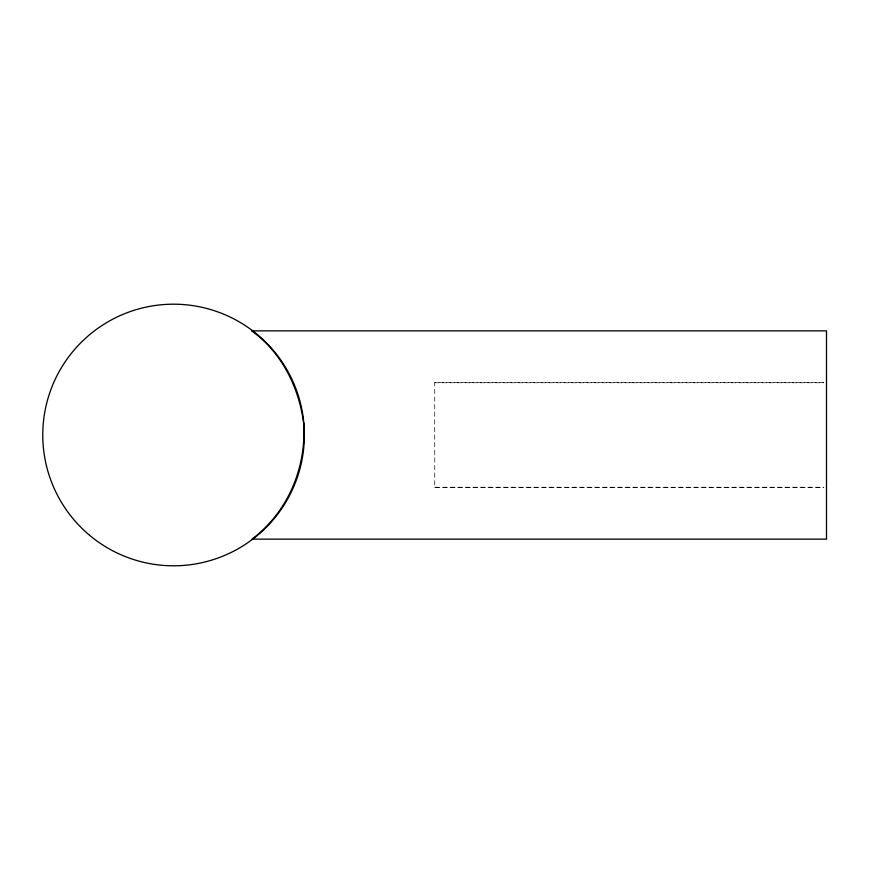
<?xml version="1.0" encoding="UTF-8"?>
<svg xmlns="http://www.w3.org/2000/svg" width="870" height="870" viewBox="0 0 870 870"><rect width="100%" height="100%" fill="white"/><g stroke="black" fill="none" stroke-linecap="round" stroke-linejoin="round"><path stroke-width="0.65" stroke-dasharray="4.35 3.26" d="M823.792 382.593L434.739 382.593L434.739 487.407L823.792 487.407M434.739 382.767L823.792 382.767M434.739 487.233L823.792 487.233"/><path stroke-width="1.3" d="M303.641 423.385C306.555 467.581 287.731 512.452 251.963 539.139L826.5 539.139L826.5 330.861L251.637 330.861C281.532 352.187 299.041 387.378 303.641 423.385M89.588 535.278A130.804 130.804 0 0 0 302.412 457.587A130.804 130.804 0 0 0 128.716 312.123A130.804 130.804 0 0 0 89.588 535.278"/></g></svg>
